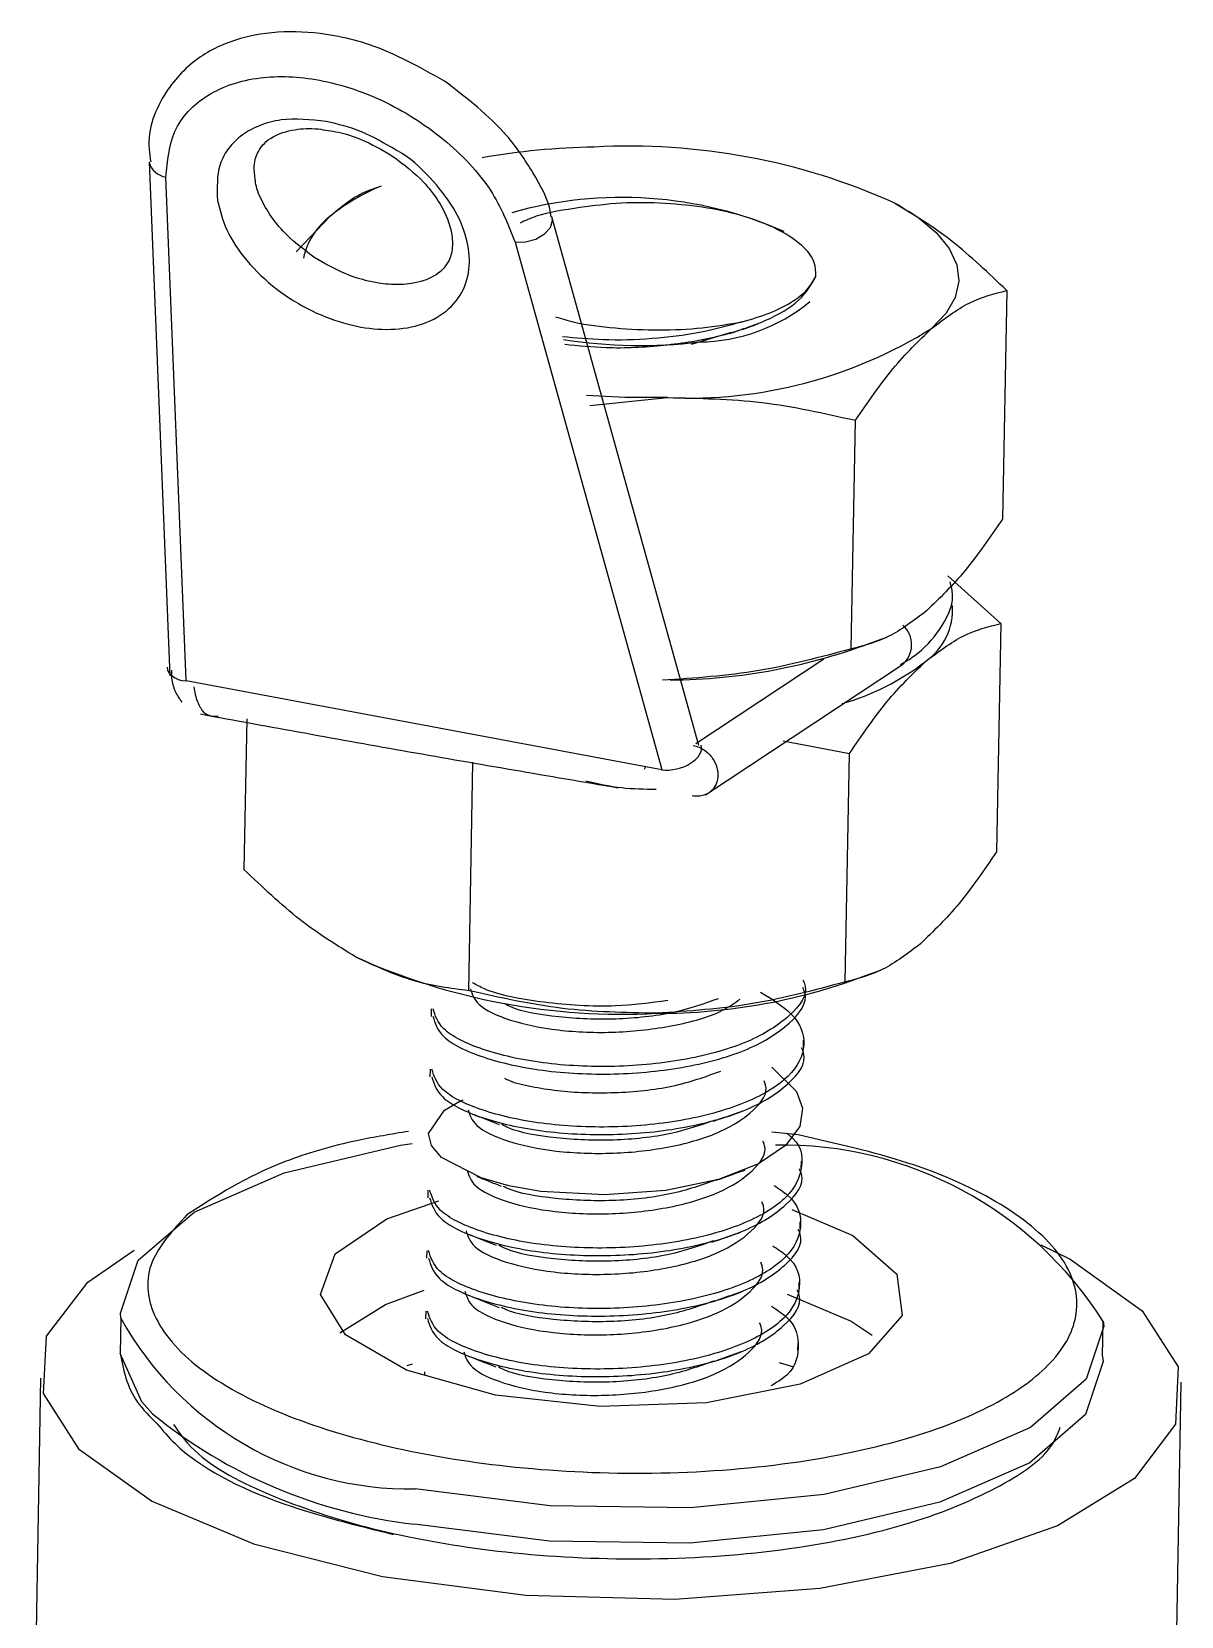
# Model space of a CAD drawing. Header units: millimetres. Extents: x 0 to 279, y 0 to 216.
# Drawn here: x 208.885 to 210.824, y 57.722 to 60.394 of the extents above; entities that cross this region are included whole.
import ezdxf

# ---------------------------------------------------------------- set-up
doc = ezdxf.new("R2010")
doc.units = ezdxf.units.MM

msp = doc.modelspace()

# ---------------------------------------------------------------- linework, layer by layer
at = {"color": 7, "linetype": 'Continuous', "lineweight": 25}
for p, q in [((209.0829, 60.1748), (209.1178, 59.3078)), ((209.0829, 60.1748), (209.0831, 60.1738)), ((209.1454, 59.3003), (209.1113, 60.1489)), ((209.4746, 60.1339), (209.4554, 60.1271)), ((209.3886, 60.0831), (209.3308, 60.0229)), ((210.0098, 59.1904), (209.7621, 60.0819)), ((209.7004, 60.039), (209.9474, 59.1503)), ((210.5293, 59.9576), (210.5222, 59.5724)), ((210.0646, 59.8868), (209.997, 59.8664)), ((209.8262, 59.764), (209.9574, 59.7772)), ((210.2671, 59.3535), (210.2741, 59.7389)), ((210.519, 59.3962), (210.4296, 59.4766)), ((210.519, 59.3962), (210.5119, 59.0112)), ((210.3078, 59.3664), (210.327, 59.3731)), ((210.0211, 59.1072), (210.3518, 59.3262)), ((209.1454, 59.3003), (209.9474, 59.1503)), ((209.2476, 59.2356), (209.243, 58.9817)), ((210.152, 59.1984), (210.2639, 59.1772)), ((209.622, 58.7772), (209.629, 59.1625)), ((209.9185, 59.1505), (209.9209, 59.1553)), ((210.2568, 58.792), (210.2639, 59.1772)), ((210.2974, 58.8049), (210.3167, 58.8116)), ((209.5586, 58.7467), (209.5584, 58.7339)), ((210.1865, 58.6809), (210.1867, 58.6936)), ((209.5568, 58.6447), (209.5565, 58.6319)), ((210.1773, 58.5339), (210.1333, 58.5386)), ((210.1827, 58.4769), (210.183, 58.4896)), ((209.6167, 58.4742), (209.6167, 58.4741)), ((209.5531, 58.4407), (209.5529, 58.428)), ((210.1809, 58.3749), (210.1811, 58.3876)), ((209.5513, 58.3387), (209.551, 58.326)), ((210.179, 58.2729), (210.1793, 58.2857)), ((209.0353, 58.2251), (209.0343, 58.1656)), ((209.5494, 58.2368), (209.5492, 58.224)), ((210.6909, 58.1602), (210.692, 58.2196)), ((210.1772, 58.171), (210.1774, 58.1837)), ((209.5264, 58.1476), (209.5177, 58.1446)), ((210.1701, 58.1422), (210.1462, 58.1497)), ((208.9001, 58.1236), (208.885, 57.2742)), ((209.5476, 58.1348), (209.5475, 58.1282)), ((210.8079, 57.2679), (210.8236, 58.1172))]:
    msp.add_line(p, q, dxfattribs=at)
at = {"color": 8, "linetype": 'Continuous', "lineweight": 25}
msp.add_line((210.0051, 59.1939), (210.2208, 59.3367), dxfattribs=at)
at = {"color": 7, "linetype": 'Continuous', "lineweight": 25, "flags": 128}
for points in [[(210.3404, 60.1051), (210.3794, 60.0811), (210.4103, 60.0555), (210.4323, 60.0287), (210.4451, 60.0012), (210.4485, 59.9736), (210.4425, 59.9461), (210.4271, 59.9194), (210.4026, 59.8939)], [(209.9574, 59.7772), (209.8851, 59.7773), (209.8206, 59.7805)], [(210.133, 58.6484), (210.1747, 58.6074), (210.1849, 58.5792), (210.1801, 58.5484), (210.156, 58.5164), (210.1106, 58.4855), (210.0432, 58.4587), (209.9546, 58.4401), (209.8509, 58.4327), (209.7433, 58.4387), (209.6896, 58.4481), (209.643, 58.4614), (209.5763, 58.4961), (209.559, 58.516), (209.554, 58.5364), (209.581, 58.5755), (209.6072, 58.5907), (209.6072, 58.5907), (209.6072, 58.5907), (209.6072, 58.5907), (209.6072, 58.5907), (209.6072, 58.5907), (209.6072, 58.5907), (209.6072, 58.5907), (209.6073, 58.5908), (209.608, 58.5911), (209.609, 58.5916), (209.6126, 58.5932), (209.6126, 58.5932)], [(209.0353, 58.2251), (209.0347, 58.2336), (209.0645, 58.3229), (209.159, 58.4039), (209.3105, 58.4703), (209.5067, 58.5166), (209.5268, 58.5197)], [(209.6672, 58.0954), (209.5173, 58.1374), (209.4143, 58.1967), (209.3722, 58.2652), (209.3965, 58.3336), (209.484, 58.3927), (209.5718, 58.4229)], [(210.1671, 58.4081), (210.2697, 58.3644), (210.3436, 58.2994), (210.3529, 58.2298), (210.2962, 58.1649), (210.1811, 58.1135), (210.0232, 58.0825), (209.8438, 58.0762), (209.6672, 58.0954)], [(209.4765, 57.7891), (209.2611, 57.8433), (209.0868, 57.9164), (208.9654, 58.0033), (208.9051, 58.0982), (208.9101, 58.1946), (208.9799, 58.2859), (209.0578, 58.3394)], [(210.5867, 58.3489), (210.6359, 58.3244), (210.7577, 58.2375), (210.8184, 58.1427), (210.8139, 58.0463), (210.7445, 57.9549), (210.6149, 57.8748), (210.4339, 57.8114), (210.2138, 57.769), (209.9697, 57.7506), (209.7182, 57.7575), (209.4765, 57.7891)], [(209.4046, 58.2002), (209.4814, 58.2483), (209.5467, 58.2722)], [(209.4046, 58.2002), (209.4814, 58.2483), (209.5467, 58.2722)], [(210.1589, 58.2654), (210.2671, 58.22), (210.3023, 58.1965)], [(210.1589, 58.2654), (210.2671, 58.22), (210.3023, 58.1965)], [(209.089, 58.0637), (209.071, 58.0839), (209.0343, 58.1656)], [(210.6909, 58.1602), (210.6916, 58.1518), (210.6622, 58.0625), (210.5679, 57.9812), (210.4164, 57.9147), (210.22, 57.8683), (209.9946, 57.8458), (209.7584, 57.849), (209.5307, 57.8776)]]:
    msp.add_lwpolyline(points, dxfattribs=at)
at = {"color": 8, "linetype": 'Continuous', "lineweight": 25, "flags": 128}
for points in [[(209.7004, 60.039), (209.7177, 60.0396), (209.7349, 60.0445), (209.7497, 60.0531), (209.7596, 60.064), (209.7631, 60.0756), (209.7619, 60.0823)], [(210.692, 58.2197), (210.6927, 58.2113), (210.6633, 58.1219), (210.569, 58.0407), (210.4175, 57.9742), (210.2211, 57.9278), (209.9957, 57.9053), (209.7595, 57.9085), (209.5318, 57.9371)]]:
    msp.add_lwpolyline(points, dxfattribs=at)
at = {"color": 7, "linetype": 'Continuous', "lineweight": 25}
for centre, radius, start, end in [((209.8588, 58.9265), 1.2733, 91.1386, 99.6836), ((209.8924, 59.1092), 1.092, 65.7845, 93.0922), ((209.6097, 59.8071), 0.3536, 112.4669, 128.6973), ((209.8799, 59.4327), 0.6819, 66.3314, 105.7675), ((209.4603, 59.9874), 0.1196, 126.8585, 167.9598), ((210.0078, 60.1693), 0.2983, 270.5417, 309.4561), ((209.9115, 60.6821), 0.8172, 260.8726, 276.9666), ((209.9931, 60.5483), 0.772, 267.355, 302.0364), ((210.332, 59.4194), 0.1059, 304.725, 3.9824), ((209.9539, 60.2888), 0.9879, 270.4368, 290.9878), ((210.1328, 59.6704), 0.4262, 286.1964, 307.5062), ((209.8797, 59.8257), 1.0882, 245.6889, 273.1043), ((209.9414, 59.7339), 0.9949, 269.8423, 290.9717), ((210.1507, 57.8755), 0.6414, 32.4496, 91.0226)]:
    msp.add_arc(centre, radius, start, end, dxfattribs=at)
at = {"color": 8, "linetype": 'Continuous', "lineweight": 25}
for centre, radius, start, end in [((209.1165, 60.1833), 0.0347, 195.8306, 261.2956), ((210.3255, 59.3607), 0.0434, 307.3383, 48.9398), ((209.5236, 58.4948), 0.5578, 208.9146, 270.8481), ((209.6272, 58.7242), 0.8521, 230.8252, 263.4972)]:
    msp.add_arc(centre, radius, start, end, dxfattribs=at)
msp.add_ellipse((209.163, 59.3297), major_axis=(0.0491, 0.0101), ratio=0.592158, start_param=3.038625, end_param=4.213989, dxfattribs=at)
at = {"color": 7, "linetype": 'Continuous', "lineweight": 25}
msp.add_ellipse((209.965, 59.1798), major_axis=(0.0491, 0.0101), ratio=0.592158, start_param=4.214625, end_param=6.329672, dxfattribs=at)
for points, knots in [([(209.5811, 60.3108), (209.5395, 60.3341), (209.4815, 60.3666), (209.3919, 60.3895), (209.3187, 60.397), (209.2383, 60.3867), (209.1637, 60.3541), (209.1039, 60.2906), (209.0775, 60.2241), (209.0847, 60.1817), (209.0859, 60.1744)], [0, 0, 0, 0, 0.190017, 0.265285, 0.386209, 0.509265, 0.64156, 0.786246, 0.96333, 1, 1, 1, 1]), ([(209.1113, 60.1489), (209.1138, 60.1758), (209.1191, 60.2315), (209.177, 60.2917), (209.2646, 60.3216), (209.3697, 60.3173), (209.4799, 60.2815), (209.5829, 60.216), (209.6645, 60.1298), (209.6887, 60.0686), (209.7004, 60.039)], [0, 0, 0, 0, 0.120679, 0.25, 0.379321, 0.5, 0.620679, 0.75, 0.879321, 1, 1, 1, 1]), ([(209.7608, 60.0819), (209.7605, 60.0845), (209.7574, 60.1095), (209.7313, 60.1567), (209.6786, 60.2357), (209.6188, 60.2818), (209.5811, 60.3108)], [0, 0, 0, 0, 0.030559, 0.2947107, 0.5555054, 1, 1, 1, 1]), ([(209.3817, 60.2429), (209.3555, 60.2455), (209.315, 60.2496), (209.2692, 60.2372), (209.2392, 60.2211), (209.2163, 60.1987), (209.1965, 60.1632), (209.1976, 60.1304), (209.1983, 60.1092)], [0, 0, 0, 0, 0.239443, 0.369584, 0.5, 0.630142, 0.760557, 1, 1, 1, 1]), ([(209.2621, 60.1452), (209.2611, 60.153), (209.2587, 60.1718), (209.2676, 60.1967), (209.2867, 60.2169), (209.3241, 60.2298), (209.3589, 60.232), (209.3794, 60.2284), (209.3851, 60.2273)], [0, 0, 0, 0, 0.124236, 0.297452, 0.554181, 0.767582, 0.935093, 1, 1, 1, 1]), ([(209.4997, 60.1943), (209.4804, 60.2057), (209.4423, 60.2282), (209.4017, 60.2381), (209.3817, 60.2429)], [0, 0, 0, 0, 0.50893, 1, 1, 1, 1]), ([(209.3851, 60.2273), (209.3907, 60.2266), (209.4083, 60.2241), (209.4462, 60.2118), (209.476, 60.1947), (209.4937, 60.1845)], [0, 0, 0, 0, 0.159219, 0.4988229, 1, 1, 1, 1]), ([(209.4937, 60.1845), (209.5125, 60.1702), (209.5386, 60.1503), (209.566, 60.1165), (209.583, 60.0885), (209.5938, 60.0572), (209.5957, 60.0282), (209.5874, 60.0014), (209.5678, 59.9816), (209.5307, 59.9682), (209.4903, 59.9668), (209.4521, 59.9729), (209.4086, 59.9862), (209.3788, 60.0035), (209.361, 60.0139)], [0, 0, 0, 0, 0.114472, 0.159379, 0.230336, 0.301036, 0.375693, 0.459956, 0.584864, 0.688662, 0.770141, 0.833284, 0.90063, 1, 1, 1, 1]), ([(209.361, 60.0139), (209.3423, 60.0281), (209.3162, 60.048), (209.2886, 60.0818), (209.2722, 60.1095), (209.2627, 60.133), (209.2622, 60.1434), (209.2621, 60.1452)], [0, 0, 0, 0, 0.363106, 0.505551, 0.730625, 0.954886, 1, 1, 1, 1]), ([(209.4545, 60.1266), (209.4542, 60.1265), (209.4328, 60.1195), (209.4106, 60.1011), (209.3886, 60.0831)], [0, 0, 0, 0, 0.014317, 1, 1, 1, 1]), ([(209.8098, 60.0975), (209.7831, 60.0936), (209.7434, 60.0878), (209.7172, 60.0754), (209.7086, 60.0714)], [0, 0, 0, 0, 0.671432, 1, 1, 1, 1]), ([(210.2074, 59.9813), (210.2071, 59.9907), (210.2067, 60.0096), (210.1822, 60.0371), (210.1436, 60.062), (210.0907, 60.083), (210.0255, 60.0979), (209.9534, 60.1056), (209.8786, 60.1066), (209.8327, 60.1005), (209.8098, 60.0975)], [0, 0, 0, 0, 0.12484, 0.250509, 0.376082, 0.500952, 0.62526, 0.749979, 0.875184, 1, 1, 1, 1]), ([(210.5293, 59.9576), (210.4987, 59.9869), (210.437, 60.046), (210.3727, 60.0853), (210.3404, 60.1051)], [0, 0, 0, 0, 0.495458, 1, 1, 1, 1]), ([(209.7838, 59.8672), (209.8068, 59.8649), (209.8606, 59.8593), (209.9523, 59.8639), (210.0459, 59.8792), (210.1249, 59.9055), (210.1839, 59.9402), (210.1996, 59.9676), (210.2074, 59.9813)], [0, 0, 0, 0, 0.129783, 0.303826, 0.47787, 0.651913, 0.825957, 1, 1, 1, 1]), ([(210.4026, 59.8939), (210.4239, 59.9099), (210.467, 59.9423), (210.5084, 59.9525), (210.5293, 59.9576)], [0, 0, 0, 0, 0.494511, 1, 1, 1, 1]), ([(209.7684, 59.9132), (209.7786, 59.9102), (209.8085, 59.9012), (209.8692, 59.8936), (209.9428, 59.8903), (210.0167, 59.8935), (210.0609, 59.9011), (210.083, 59.9049)], [0, 0, 0, 0, 0.113323, 0.333617, 0.555274, 0.777817, 1, 1, 1, 1]), ([(210.083, 59.9049), (210.0596, 59.8983), (210.0128, 59.8852), (209.9314, 59.8754), (209.8515, 59.8728), (209.8027, 59.8776), (209.7801, 59.8798)], [0, 0, 0, 0, 0.258584, 0.517169, 0.775753, 1, 1, 1, 1]), ([(210.062, 59.8851), (210.0698, 59.8879), (210.0855, 59.8934), (210.1014, 59.899), (210.1094, 59.9018)], [0, 0, 0, 0, 0.499908, 1, 1, 1, 1]), ([(210.2741, 59.7389), (210.2951, 59.7694), (210.3374, 59.831), (210.3807, 59.8728), (210.4026, 59.8939)], [0, 0, 0, 0, 0.495458, 1, 1, 1, 1]), ([(209.9574, 59.7772), (210.0106, 59.7761), (210.1181, 59.7739), (210.2217, 59.7507), (210.2741, 59.7389)], [0, 0, 0, 0, 0.494511, 1, 1, 1, 1]), ([(210.5222, 59.5724), (210.5013, 59.5419), (210.459, 59.4803), (210.4157, 59.4385), (210.3938, 59.4174)], [0, 0, 0, 0, 0.495458, 1, 1, 1, 1]), ([(210.3498, 59.327), (210.3577, 59.3316), (210.3864, 59.3483), (210.417, 59.3852), (210.443, 59.4304), (210.4357, 59.459), (210.4338, 59.4665)], [0, 0, 0, 0, 0.136358, 0.494837, 0.866388, 1, 1, 1, 1]), ([(210.3938, 59.4174), (210.3725, 59.4014), (210.3294, 59.3689), (210.288, 59.3587), (210.2671, 59.3535)], [0, 0, 0, 0, 0.494511, 1, 1, 1, 1]), ([(210.3923, 59.3323), (210.4136, 59.3484), (210.4568, 59.3808), (210.4981, 59.3911), (210.519, 59.3962)], [0, 0, 0, 0, 0.494511, 1, 1, 1, 1]), ([(210.2671, 59.3535), (210.2153, 59.3396), (210.1108, 59.3114), (210.0031, 59.3042), (209.9488, 59.3005)], [0, 0, 0, 0, 0.495458, 1, 1, 1, 1]), ([(209.1205, 59.3178), (209.1205, 59.3132), (209.1206, 59.3006), (209.1261, 59.2808), (209.1341, 59.2693), (209.1382, 59.2635)], [0, 0, 0, 0, 0.21919, 0.602883, 1, 1, 1, 1]), ([(210.2639, 59.1772), (210.2848, 59.2078), (210.3271, 59.2694), (210.3704, 59.3112), (210.3923, 59.3323)], [0, 0, 0, 0, 0.495458, 1, 1, 1, 1]), ([(209.1582, 59.2894), (209.159, 59.285), (209.1606, 59.2758), (209.1638, 59.2657), (209.1662, 59.261), (209.167, 59.2594)], [0, 0, 0, 0, 0.381939, 0.786502, 1, 1, 1, 1]), ([(209.167, 59.2594), (209.1678, 59.2577), (209.1703, 59.2523), (209.1769, 59.2442), (209.1868, 59.2398), (209.1951, 59.2398), (209.1993, 59.2398)], [0, 0, 0, 0, 0.087299, 0.268105, 0.63418, 1, 1, 1, 1]), ([(209.1694, 59.2437), (209.2867, 59.2223), (209.5212, 59.1794), (209.7563, 59.1394), (209.8739, 59.1193)], [0, 0, 0, 0, 0.500029, 1, 1, 1, 1]), ([(210.0005, 59.1908), (210.0039, 59.1899), (210.0106, 59.1882), (210.0197, 59.1829), (210.0273, 59.1764), (210.035, 59.1669), (210.0409, 59.1546), (210.0429, 59.1402), (210.0404, 59.1265), (210.0341, 59.1164), (210.0261, 59.11), (210.0183, 59.1064), (210.0091, 59.1045), (210.0024, 59.1053), (209.9989, 59.1057)], [0, 0, 0, 0, 0.077684, 0.151051, 0.220101, 0.284839, 0.400911, 0.5, 0.599089, 0.715161, 0.779899, 0.848949, 0.922316, 1, 1, 1, 1]), ([(209.8195, 59.131), (209.8394, 59.1264), (209.8779, 59.1175), (209.9184, 59.1172), (209.9379, 59.1171)], [0, 0, 0, 0, 0.518968, 1, 1, 1, 1]), ([(210.5119, 59.0112), (210.491, 58.9807), (210.4487, 58.919), (210.4054, 58.8772), (210.3836, 58.856)], [0, 0, 0, 0, 0.495458, 1, 1, 1, 1]), ([(209.4317, 58.8339), (209.4, 58.8534), (209.3359, 58.8927), (209.2742, 58.9518), (209.243, 58.9817)], [0, 0, 0, 0, 0.4945107, 1, 1, 1, 1]), ([(209.622, 58.7772), (209.591, 58.7811), (209.5284, 58.7889), (209.4641, 58.8188), (209.4317, 58.8339)], [0, 0, 0, 0, 0.495458, 1, 1, 1, 1]), ([(210.3836, 58.856), (210.3623, 58.84), (210.3191, 58.8075), (210.2777, 58.7972), (210.2568, 58.792)], [0, 0, 0, 0, 0.494511, 1, 1, 1, 1]), ([(209.5615, 58.7341), (209.5651, 58.7225), (209.5729, 58.6971), (209.6412, 58.6634), (209.7438, 58.6401), (209.8674, 58.6337), (209.9913, 58.6461), (210.0984, 58.6765), (210.167, 58.721), (210.1959, 58.7594), (210.1864, 58.7799), (210.1851, 58.7827)], [0, 0, 0, 0, 0.105331, 0.230336, 0.355341, 0.480347, 0.605352, 0.730357, 0.855362, 0.980368, 1, 1, 1, 1]), ([(210.1854, 58.7955), (210.1867, 58.7927), (210.1961, 58.7722), (210.1672, 58.7338), (210.0987, 58.6893), (209.9915, 58.6589), (209.8676, 58.6464), (209.744, 58.6528), (209.6415, 58.6761), (209.5732, 58.7099), (209.5653, 58.7352), (209.5618, 58.7468)], [0, 0, 0, 0, 0.019632, 0.144638, 0.269643, 0.394648, 0.519653, 0.644659, 0.769664, 0.894669, 1, 1, 1, 1]), ([(209.6247, 58.7802), (209.6276, 58.7713), (209.6339, 58.7518), (209.6885, 58.726), (209.7705, 58.7087), (209.8696, 58.7048), (209.9677, 58.7163), (210.0435, 58.7369), (210.0701, 58.7563), (210.0795, 58.7631)], [0, 0, 0, 0, 0.131996, 0.288641, 0.445286, 0.601931, 0.758576, 0.915221, 1, 1, 1, 1]), ([(209.9576, 58.7606), (209.9283, 58.7567), (209.8587, 58.7477), (209.7477, 58.7557), (209.6619, 58.7715), (209.6348, 58.787), (209.6286, 58.7905)], [0, 0, 0, 0, 0.240549, 0.571003, 0.901456, 1, 1, 1, 1]), ([(210.2568, 58.792), (210.2051, 58.7781), (210.1006, 58.7499), (209.9929, 58.7427), (209.9386, 58.739)], [0, 0, 0, 0, 0.495458, 1, 1, 1, 1]), ([(210.114, 58.7749), (210.1332, 58.763), (210.1772, 58.7359), (210.1943, 58.6847), (210.1683, 58.6319), (210.096, 58.5872), (209.9899, 58.5569), (209.8657, 58.5444), (209.7422, 58.5508), (209.6396, 58.5741), (209.5713, 58.6079), (209.5635, 58.6332), (209.5599, 58.6448)], [0, 0, 0, 0, 0.080535, 0.184516, 0.288497, 0.392478, 0.49646, 0.600441, 0.704422, 0.808403, 0.912384, 1, 1, 1, 1]), ([(209.9386, 58.739), (209.8855, 58.7401), (209.778, 58.7422), (209.6744, 58.7655), (209.622, 58.7772)], [0, 0, 0, 0, 0.494511, 1, 1, 1, 1]), ([(210.0428, 58.7636), (210.0185, 58.755), (209.9678, 58.7372), (209.8689, 58.727), (209.7729, 58.7311), (209.7061, 58.7424), (209.6858, 58.7532), (209.6824, 58.755)], [0, 0, 0, 0, 0.223297, 0.466051, 0.708805, 0.951559, 1, 1, 1, 1]), ([(209.5597, 58.6321), (209.5633, 58.6205), (209.5711, 58.5951), (209.6394, 58.5614), (209.7419, 58.5381), (209.8655, 58.5317), (209.9894, 58.5441), (210.0966, 58.5745), (210.1651, 58.619), (210.194, 58.6574), (210.1846, 58.6779), (210.1833, 58.6807)], [0, 0, 0, 0, 0.1053307, 0.230336, 0.3553413, 0.4803466, 0.6053519, 0.7303571, 0.8553624, 0.9803677, 1, 1, 1, 1]), ([(209.6211, 58.5762), (209.6239, 58.5673), (209.6302, 58.5478), (209.6849, 58.522), (209.7668, 58.5046), (209.8657, 58.5008), (209.9648, 58.512), (210.0505, 58.5376), (210.1053, 58.5745), (210.1285, 58.6061), (210.1209, 58.623), (210.1199, 58.6253)], [0, 0, 0, 0, 0.1053341, 0.2303383, 0.3553425, 0.4803467, 0.605351, 0.7303552, 0.8553594, 0.9803636, 1, 1, 1, 1]), ([(209.6824, 58.6298), (209.6851, 58.6284), (209.6961, 58.6223), (209.728, 58.6153), (209.7849, 58.606), (209.8674, 58.6032), (209.9684, 58.6132), (210.0208, 58.6321), (210.0469, 58.6415)], [0, 0, 0, 0, 0.038845, 0.159038, 0.279366, 0.52035, 0.76024, 1, 1, 1, 1]), ([(209.6286, 58.5691), (209.6359, 58.5662), (209.6506, 58.5604), (209.6658, 58.5543), (209.6734, 58.5513)], [0, 0, 0, 0, 0.5003, 1, 1, 1, 1]), ([(210.0348, 58.5572), (210.0429, 58.5601), (210.0591, 58.5658), (210.0759, 58.5717), (210.0843, 58.5747)], [0, 0, 0, 0, 0.499639, 1, 1, 1, 1]), ([(209.5206, 58.5399), (209.4917, 58.5352), (209.4153, 58.5227), (209.272, 58.4802), (209.1962, 58.4312), (209.1469, 58.3994)], [0, 0, 0, 0, 0.1755011, 0.4640255, 1, 1, 1, 1]), ([(210.0377, 58.5591), (210.0139, 58.5507), (209.9636, 58.5331), (209.8652, 58.5229), (209.7692, 58.5271), (209.7021, 58.5385), (209.6815, 58.5494), (209.6779, 58.5514)], [0, 0, 0, 0, 0.219323, 0.462202, 0.70508, 0.947958, 1, 1, 1, 1]), ([(209.1469, 58.3994), (209.1232, 58.3734), (209.074, 58.3194), (209.0814, 58.2286), (209.1568, 58.1392), (209.2974, 58.0624), (209.4796, 58.0061), (209.6899, 57.971), (209.9203, 57.9591), (210.1553, 57.9746), (210.3632, 58.0171), (210.5192, 58.0794), (210.6185, 58.1549), (210.6587, 58.2403), (210.6306, 58.3317), (210.5303, 58.4178), (210.3751, 58.4893), (210.2416, 58.5194), (210.1773, 58.5339)], [0, 0, 0, 0, 0.059177, 0.122889, 0.188614, 0.253316, 0.314228, 0.372183, 0.43462, 0.5, 0.56538, 0.627817, 0.685772, 0.746684, 0.811386, 0.877111, 0.940823, 1, 1, 1, 1]), ([(210.1575, 58.5372), (210.1589, 58.5362), (210.1827, 58.5196), (210.1885, 58.4803), (210.1652, 58.428), (210.0922, 58.3831), (209.9862, 58.3528), (209.862, 58.3404), (209.7385, 58.3468), (209.636, 58.3701), (209.5677, 58.4039), (209.5598, 58.4293), (209.5563, 58.4409)], [0, 0, 0, 0, 0.00695, 0.119252, 0.231555, 0.343858, 0.456161, 0.568464, 0.680767, 0.79307, 0.905372, 1, 1, 1, 1]), ([(209.6192, 58.4742), (209.6221, 58.4653), (209.6284, 58.4458), (209.683, 58.42), (209.765, 58.4026), (209.8639, 58.3988), (209.9629, 58.41), (210.0487, 58.4356), (210.1035, 58.4725), (210.1266, 58.5041), (210.1191, 58.521), (210.118, 58.5233)], [0, 0, 0, 0, 0.105334, 0.230338, 0.355343, 0.480347, 0.605351, 0.730355, 0.855359, 0.980364, 1, 1, 1, 1]), ([(209.556, 58.4281), (209.5596, 58.4165), (209.5674, 58.3911), (209.6357, 58.3573), (209.7382, 58.334), (209.8618, 58.3276), (209.9857, 58.3401), (210.0929, 58.3705), (210.1614, 58.415), (210.1903, 58.4534), (210.1809, 58.4739), (210.1796, 58.4767)], [0, 0, 0, 0, 0.105331, 0.230336, 0.355341, 0.480347, 0.605352, 0.730357, 0.855362, 0.980368, 1, 1, 1, 1]), ([(209.6355, 58.4641), (209.6421, 58.4615), (209.6554, 58.4561), (209.6696, 58.4504), (209.6767, 58.4476)], [0, 0, 0, 0, 0.500577, 1, 1, 1, 1]), ([(210.0414, 58.4588), (210.0158, 58.4497), (209.9639, 58.4314), (209.8633, 58.4209), (209.7676, 58.4251), (209.7023, 58.4358), (209.6829, 58.4459), (209.6807, 58.4471)], [0, 0, 0, 0, 0.236625, 0.480663, 0.724702, 0.96874, 1, 1, 1, 1]), ([(210.0391, 58.4575), (210.0472, 58.4604), (210.0633, 58.466), (210.0799, 58.4719), (210.0882, 58.4748)], [0, 0, 0, 0, 0.499849, 1, 1, 1, 1]), ([(210.1365, 58.4489), (210.1448, 58.4435), (210.1769, 58.4225), (210.1878, 58.3785), (210.163, 58.3259), (210.0904, 58.2812), (209.9843, 58.2508), (209.8602, 58.2384), (209.7366, 58.2448), (209.6341, 58.2681), (209.5658, 58.3019), (209.558, 58.3273), (209.5544, 58.3389)], [0, 0, 0, 0, 0.038133, 0.14691, 0.255686, 0.364462, 0.473239, 0.582015, 0.690791, 0.799568, 0.908344, 1, 1, 1, 1]), ([(209.6174, 58.3722), (209.6203, 58.3633), (209.6265, 58.3438), (209.6812, 58.318), (209.7632, 58.3006), (209.862, 58.2968), (209.9611, 58.308), (210.0468, 58.3336), (210.1016, 58.3705), (210.1248, 58.4021), (210.1172, 58.419), (210.1162, 58.4213)], [0, 0, 0, 0, 0.105334, 0.230338, 0.355343, 0.480347, 0.605351, 0.730355, 0.855359, 0.980364, 1, 1, 1, 1]), ([(209.5542, 58.3261), (209.5578, 58.3145), (209.5656, 58.2892), (209.6339, 58.2554), (209.7364, 58.232), (209.86, 58.2256), (209.9839, 58.2381), (210.091, 58.2685), (210.1595, 58.313), (210.1885, 58.3514), (210.179, 58.372), (210.1777, 58.3747)], [0, 0, 0, 0, 0.105331, 0.230336, 0.355341, 0.480347, 0.605352, 0.730357, 0.855362, 0.980368, 1, 1, 1, 1]), ([(209.6231, 58.3662), (209.6305, 58.3632), (209.6452, 58.3574), (209.6605, 58.3512), (209.6681, 58.3482)], [0, 0, 0, 0, 0.500257, 1, 1, 1, 1]), ([(210.0343, 58.3552), (210.0103, 58.3468), (209.96, 58.3291), (209.8615, 58.3189), (209.7654, 58.323), (209.6976, 58.3347), (209.6767, 58.346), (209.6725, 58.3482)], [0, 0, 0, 0, 0.218149, 0.458934, 0.699718, 0.940502, 1, 1, 1, 1]), ([(210.032, 58.3531), (210.04, 58.3559), (210.056, 58.3615), (210.0726, 58.3673), (210.0809, 58.3702)], [0, 0, 0, 0, 0.499725, 1, 1, 1, 1]), ([(210.1347, 58.347), (210.143, 58.3415), (210.175, 58.3206), (210.1859, 58.2766), (210.1612, 58.2239), (210.0885, 58.1792), (209.9825, 58.1488), (209.8583, 58.1364), (209.7348, 58.1428), (209.6323, 58.1661), (209.564, 58.1999), (209.5562, 58.2253), (209.5526, 58.2369)], [0, 0, 0, 0, 0.038131, 0.146907, 0.255684, 0.364461, 0.473237, 0.582014, 0.69079, 0.799567, 0.908344, 1, 1, 1, 1]), ([(209.6156, 58.2703), (209.6184, 58.2613), (209.6247, 58.2418), (209.6793, 58.216), (209.7613, 58.1986), (209.8602, 58.1948), (209.9592, 58.206), (210.045, 58.2316), (210.0998, 58.2685), (210.1229, 58.3001), (210.1154, 58.317), (210.1143, 58.3193)], [0, 0, 0, 0, 0.105334, 0.230338, 0.355343, 0.480347, 0.605351, 0.730355, 0.855359, 0.980364, 1, 1, 1, 1]), ([(209.5524, 58.2242), (209.556, 58.2126), (209.5638, 58.1872), (209.6321, 58.1534), (209.7346, 58.13), (209.8582, 58.1236), (209.982, 58.1361), (210.0892, 58.1665), (210.1577, 58.211), (210.1866, 58.2495), (210.1771, 58.27), (210.1759, 58.2728)], [0, 0, 0, 0, 0.105331, 0.230336, 0.355341, 0.480347, 0.605352, 0.730357, 0.855362, 0.980368, 1, 1, 1, 1]), ([(210.0362, 58.254), (210.0443, 58.2568), (210.0603, 58.2624), (210.0768, 58.2682), (210.085, 58.2711)], [0, 0, 0, 0, 0.499817, 1, 1, 1, 1]), ([(209.6286, 58.2609), (209.6359, 58.258), (209.6505, 58.2522), (209.6656, 58.2462), (209.6731, 58.2432)], [0, 0, 0, 0, 0.500127, 1, 1, 1, 1]), ([(210.0363, 58.2543), (210.0111, 58.2455), (209.9596, 58.2273), (209.8596, 58.2169), (209.7639, 58.2211), (209.6986, 58.2318), (209.6792, 58.242), (209.677, 58.2431)], [0, 0, 0, 0, 0.233378, 0.478453, 0.723529, 0.968604, 1, 1, 1, 1]), ([(210.1328, 58.245), (210.1411, 58.2396), (210.1733, 58.2186), (210.182, 58.1751), (210.1704, 58.1332), (210.1384, 58.1149), (210.1313, 58.1108)], [0, 0, 0, 0, 0.132972, 0.51233, 0.891688, 1, 1, 1, 1]), ([(209.6137, 58.1683), (209.6166, 58.1594), (209.6229, 58.1399), (209.6775, 58.114), (209.7595, 58.0966), (209.8583, 58.0928), (209.9574, 58.104), (210.0431, 58.1296), (210.0979, 58.1665), (210.1211, 58.1982), (210.1135, 58.2151), (210.1125, 58.2174)], [0, 0, 0, 0, 0.105334, 0.230338, 0.355343, 0.480347, 0.605351, 0.730355, 0.855359, 0.980364, 1, 1, 1, 1]), ([(209.0343, 58.1655), (209.0396, 58.1375), (209.0476, 58.0957), (209.0846, 58.0588), (209.0967, 58.0467)], [0, 0, 0, 0, 0.671215, 1, 1, 1, 1]), ([(210.0323, 58.1512), (210.0404, 58.154), (210.0567, 58.1598), (210.0736, 58.1658), (210.082, 58.1687)], [0, 0, 0, 0, 0.499743, 1, 1, 1, 1]), ([(209.6241, 58.1602), (209.6312, 58.1574), (209.6454, 58.1517), (209.6603, 58.1458), (209.6677, 58.1428)], [0, 0, 0, 0, 0.500406, 1, 1, 1, 1]), ([(210.0352, 58.1526), (210.0098, 58.1436), (209.9581, 58.1254), (209.8578, 58.1149), (209.7619, 58.1191), (209.6954, 58.1303), (209.6752, 58.141), (209.672, 58.1427)], [0, 0, 0, 0, 0.231766, 0.472768, 0.71377, 0.954773, 1, 1, 1, 1]), ([(209.0967, 58.0467), (209.1062, 58.0355), (209.1507, 57.9826), (209.2825, 57.9131), (209.431, 57.8763), (209.4945, 57.8605)], [0, 0, 0, 0, 0.132966, 0.629157, 1, 1, 1, 1])]:
    msp.add_open_spline(points, degree=3, knots=knots, dxfattribs=at)
at = {"color": 8, "linetype": 'Continuous', "lineweight": 25}
for points, knots in [([(209.1983, 60.1092), (209.2025, 60.0928), (209.2112, 60.0588), (209.2462, 60.0065), (209.2961, 59.9587), (209.356, 59.9217), (209.4177, 59.8989), (209.478, 59.8899), (209.5344, 59.8954), (209.5818, 59.917), (209.6132, 59.9528), (209.6256, 59.9974), (209.6203, 60.0464), (209.5983, 60.0985), (209.5579, 60.1489), (209.5223, 60.1825), (209.5005, 60.1939), (209.4997, 60.1943)], [0, 0, 0, 0, 0.067285, 0.139727, 0.214457, 0.288025, 0.357283, 0.423178, 0.49417, 0.568509, 0.642848, 0.713839, 0.779734, 0.848993, 0.922561, 0.997291, 1, 1, 1, 1]), ([(209.1239, 58.0456), (209.136, 58.0289), (209.1697, 57.9822), (209.2967, 57.9181), (209.4766, 57.8615), (209.6874, 57.8265), (209.9177, 57.8146), (210.1524, 57.8301), (210.3613, 57.8725), (210.5139, 57.9351), (210.6014, 57.9937), (210.6155, 58.031), (210.6194, 58.0414)], [0, 0, 0, 0, 0.065269, 0.181681, 0.291274, 0.395545, 0.50788, 0.625512, 0.743144, 0.855479, 0.95975, 1, 1, 1, 1])]:
    msp.add_open_spline(points, degree=3, knots=knots, dxfattribs=at)
at = {"color": 7, "linetype": 'Continuous', "lineweight": 25}
msp.add_open_spline([(210.083, 59.9049), (210.0989, 59.9096), (210.1307, 59.919), (210.1672, 59.9376), (210.1947, 59.9584), (210.2031, 59.9737), (210.2074, 59.9813)], degree=3, dxfattribs=at)

doc.saveas('drawing.dxf')
